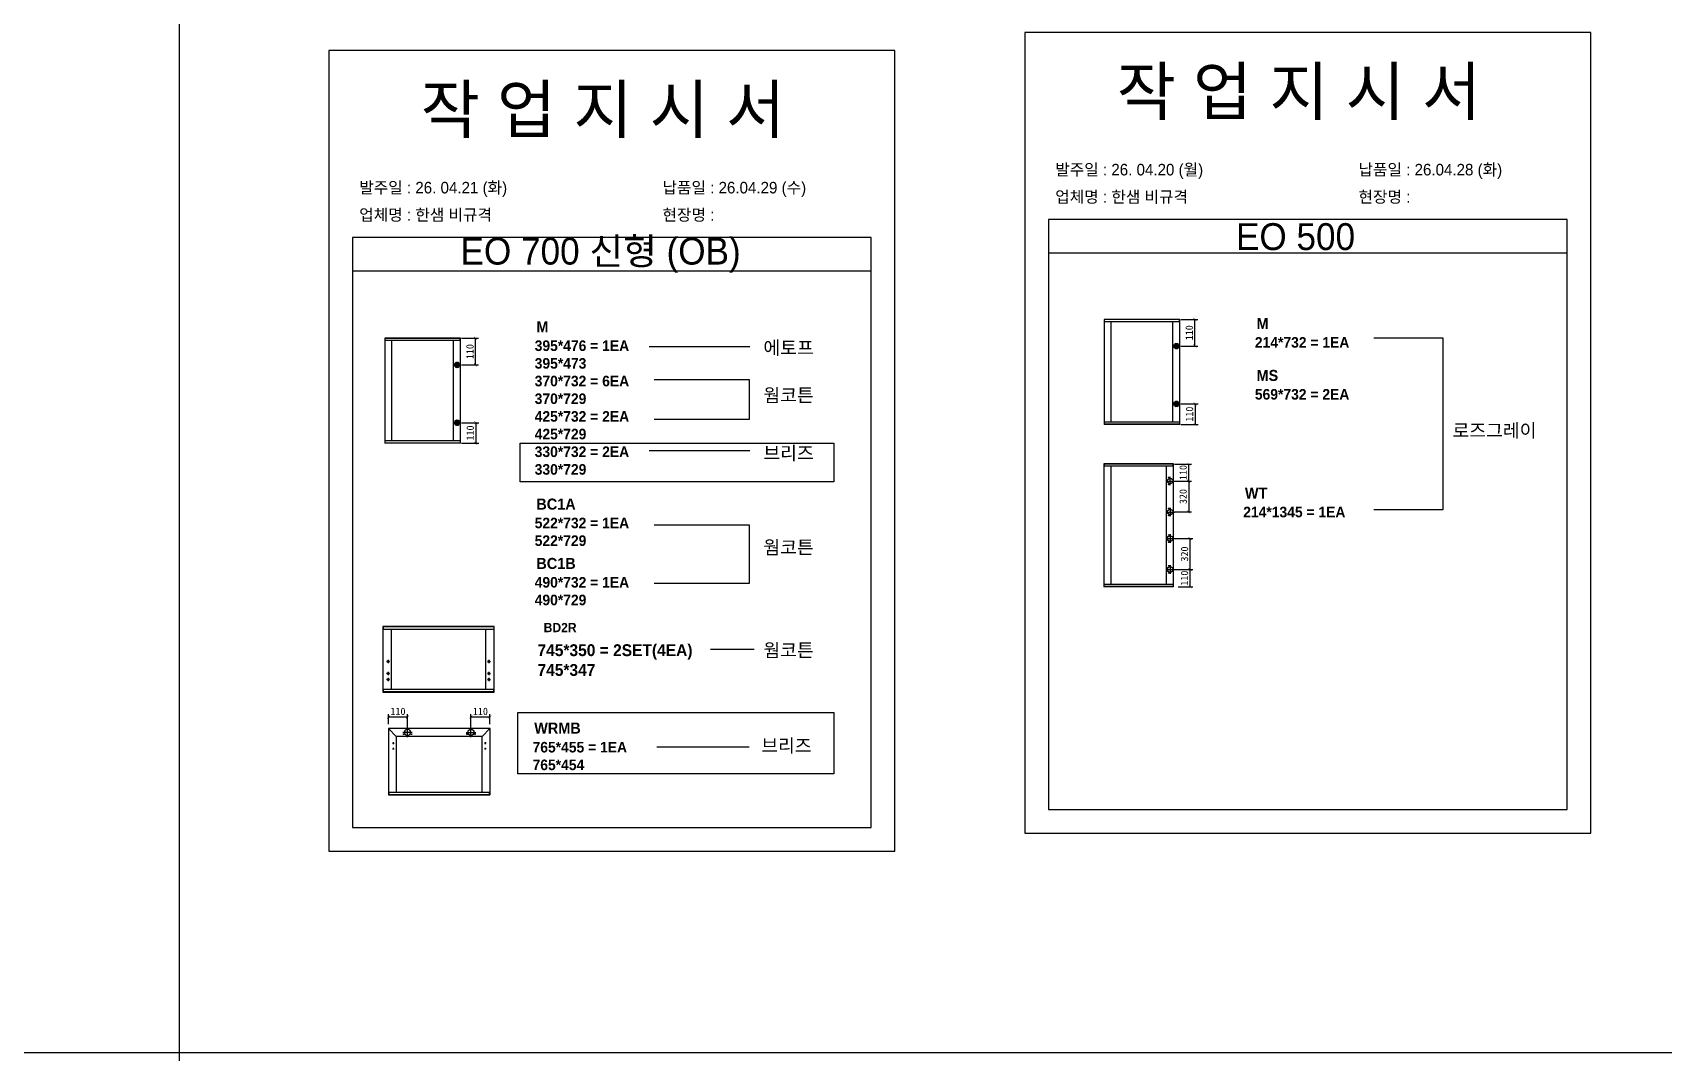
# Model space of a CAD drawing. Header units: millimetres. Extents: x -44117 to 256353, y -2095463 to 65325.
# Drawn here: x 109802 to 115342, y -888523 to -885058 of the extents above; entities that cross this region are included whole.
import ezdxf

# ---------------------------------------------------------------- set-up
doc = ezdxf.new("R2010")
doc.units = ezdxf.units.MM
doc.header["$LTSCALE"] = 10
doc.layers.add('Layer1', color=7, linetype='Continuous', lineweight=70)
doc.styles.add('MtX_Gulim', font='')
doc.styles.get('MtX_Gulim').set_extended_font_data('Gulim', bold=True)
doc.dimstyles.new('ISO-25', dxfattribs={"dimtxt": 2.5, "dimasz": 2.5, "dimexe": 1, "dimexo": 1, "dimtad": 1, "dimtxsty": 'Standard', "dimblk": 'ARCHTICK', "dimcen": 2.5, "dimadec": 0, "dimazin": 0, "dimtfac": 1, "dimtmove": 0, "dimatfit": 3, "dimfxl": 0, "dimarcsym": 0})

# ---------------------------------------------------------------- blocks, each defined once
blk = doc.blocks.new('_ArchTick')
at = {"color": 0, "linetype": 'ByBlock', "const_width": 0.15}
blk.add_lwpolyline([(-0.5, -0.5), (0.5, 0.5)], dxfattribs=at)
blk = doc.blocks.new('*D5837')
at = {"color": 0, "lineweight": -2}
for p, q in [((111259.1, -886096.8), (111316.2, -886096.8)), ((111306.2, -886187.4), (111306.2, -886096.8)), ((111259.1, -886187.4), (111316.2, -886187.4))]:
    blk.add_line(p, q, dxfattribs=at)
at = {"layer": 'Defpoints', "color": 0}
for p in [(111244.1, -886096.8), (111306.2, -886096.8), (111244.1, -886187.4)]:
    blk.add_point(p, dxfattribs=at)
at = {"color": 0, "lineweight": -2, "xscale": 10, "yscale": 10, "zscale": 10}
for p, rotation in [((111306.2, -886096.8), 90), ((111306.2, -886187.4), 270)]:
    blk.add_blockref('_ArchTick', p, dxfattribs=dict(at, rotation=rotation))
at = {"color": 0, "insert": (111287.5, -886142.1), "char_height": 25, "attachment_point": 5, "rotation": 90}
blk.add_mtext('110', dxfattribs=at)
blk = doc.blocks.new('*D5838')
at = {"color": 0, "lineweight": -2}
for p, q in [((111259.1, -886383.8), (111317.2, -886383.8)), ((111307.2, -886383.8), (111307.2, -886453.5)), ((111259.1, -886453.5), (111317.2, -886453.5))]:
    blk.add_line(p, q, dxfattribs=at)
at = {"layer": 'Defpoints', "color": 0}
for p in [(111244.1, -886383.8), (111244.1, -886453.5), (111307.2, -886453.5)]:
    blk.add_point(p, dxfattribs=at)
at = {"color": 0, "lineweight": -2, "xscale": 10, "yscale": 10, "zscale": 10}
for p, rotation in [((111307.2, -886383.8), 90), ((111307.2, -886453.5), 270)]:
    blk.add_blockref('_ArchTick', p, dxfattribs=dict(at, rotation=rotation))
at = {"color": 0, "insert": (111288.4, -886418.7), "char_height": 25, "attachment_point": 5, "rotation": 90}
blk.add_mtext('110', dxfattribs=at)
blk = doc.blocks.new('*D5839')
at = {"color": 0, "lineweight": -2}
for p, q in [((111010.8, -887408.2), (111010.8, -887373.7)), ((111010.8, -887383.7), (111075.3, -887383.7)), ((111075.3, -887421), (111075.3, -887373.7))]:
    blk.add_line(p, q, dxfattribs=at)
at = {"layer": 'Defpoints', "color": 0}
for p in [(111075.3, -887383.7), (111010.8, -887423.2), (111075.3, -887436)]:
    blk.add_point(p, dxfattribs=at)
at = {"color": 0, "lineweight": -2, "xscale": 10, "yscale": 10, "zscale": 10, "rotation": 180}
blk.add_blockref('_ArchTick', (111010.8, -887383.7), dxfattribs=at)
at = {"color": 0, "lineweight": -2, "xscale": 10, "yscale": 10, "zscale": 10}
blk.add_blockref('_ArchTick', (111075.3, -887383.7), dxfattribs=at)
at = {"color": 0, "insert": (111043, -887364.9), "char_height": 25, "attachment_point": 5}
blk.add_mtext('110', dxfattribs=at)
blk = doc.blocks.new('*D5840')
at = {"color": 0, "lineweight": -2}
for p, q in [((111290.9, -887421), (111290.9, -887373.7)), ((111290.9, -887383.7), (111355.4, -887383.7)), ((111355.4, -887408.2), (111355.4, -887373.7))]:
    blk.add_line(p, q, dxfattribs=at)
at = {"layer": 'Defpoints', "color": 0}
for p in [(111355.4, -887383.7), (111290.9, -887436), (111355.4, -887423.2)]:
    blk.add_point(p, dxfattribs=at)
at = {"color": 0, "lineweight": -2, "xscale": 10, "yscale": 10, "zscale": 10, "rotation": 180}
blk.add_blockref('_ArchTick', (111290.9, -887383.7), dxfattribs=at)
at = {"color": 0, "lineweight": -2, "xscale": 10, "yscale": 10, "zscale": 10}
blk.add_blockref('_ArchTick', (111355.4, -887383.7), dxfattribs=at)
at = {"color": 0, "insert": (111323.1, -887364.9), "char_height": 25, "attachment_point": 5}
blk.add_mtext('110', dxfattribs=at)
blk = doc.blocks.new('*D5841')
at = {"color": 0, "lineweight": -2}
for p, q in [((113703.1, -886032.8), (113760.2, -886032.8)), ((113750.2, -886123.4), (113750.2, -886032.8)), ((113703.1, -886123.4), (113760.2, -886123.4))]:
    blk.add_line(p, q, dxfattribs=at)
at = {"layer": 'Defpoints', "color": 0}
for p in [(113688.1, -886032.8), (113750.2, -886032.8), (113688.1, -886123.4)]:
    blk.add_point(p, dxfattribs=at)
at = {"color": 0, "lineweight": -2, "xscale": 10, "yscale": 10, "zscale": 10}
for p, rotation in [((113750.2, -886032.8), 90), ((113750.2, -886123.4), 270)]:
    blk.add_blockref('_ArchTick', p, dxfattribs=dict(at, rotation=rotation))
at = {"color": 0, "insert": (113731.5, -886078.1), "char_height": 25, "attachment_point": 5, "rotation": 90}
blk.add_mtext('110', dxfattribs=at)
blk = doc.blocks.new('*D5842')
at = {"color": 0, "lineweight": -2}
for p, q in [((113703.1, -886319.9), (113761.2, -886319.9)), ((113751.2, -886319.9), (113751.2, -886389.6)), ((113703.1, -886389.6), (113761.2, -886389.6))]:
    blk.add_line(p, q, dxfattribs=at)
at = {"layer": 'Defpoints', "color": 0}
for p in [(113688.1, -886319.9), (113688.1, -886389.6), (113751.2, -886389.6)]:
    blk.add_point(p, dxfattribs=at)
at = {"color": 0, "lineweight": -2, "xscale": 10, "yscale": 10, "zscale": 10}
for p, rotation in [((113751.2, -886319.9), 90), ((113751.2, -886389.6), 270)]:
    blk.add_blockref('_ArchTick', p, dxfattribs=dict(at, rotation=rotation))
at = {"color": 0, "insert": (113732.5, -886354.7), "char_height": 25, "attachment_point": 5, "rotation": 90}
blk.add_mtext('110', dxfattribs=at)
blk = doc.blocks.new('*D5843')
at = {"color": 0, "lineweight": -2}
for p, q in [((113681.6, -886524.2), (113739.6, -886524.2)), ((113729.6, -886582.1), (113729.6, -886524.2)), ((113681.6, -886582.1), (113739.6, -886582.1))]:
    blk.add_line(p, q, dxfattribs=at)
at = {"layer": 'Defpoints', "color": 0}
for p in [(113666.6, -886524.2), (113729.6, -886524.2), (113666.6, -886582.1)]:
    blk.add_point(p, dxfattribs=at)
at = {"color": 0, "lineweight": -2, "xscale": 10, "yscale": 10, "zscale": 10}
for p, rotation in [((113729.6, -886524.2), 90), ((113729.6, -886582.1), 270)]:
    blk.add_blockref('_ArchTick', p, dxfattribs=dict(at, rotation=rotation))
at = {"color": 0, "insert": (113710.8, -886553.1), "char_height": 25, "attachment_point": 5, "rotation": 90}
blk.add_mtext('110', dxfattribs=at)
blk = doc.blocks.new('*D5844')
at = {"color": 0, "lineweight": -2}
for p, q in [((113681.6, -886882.6), (113744.1, -886882.6)), ((113734.1, -886941.1), (113734.1, -886882.6)), ((113693.3, -886941.1), (113744.1, -886941.1))]:
    blk.add_line(p, q, dxfattribs=at)
at = {"layer": 'Defpoints', "color": 0}
for p in [(113666.6, -886882.6), (113734.1, -886882.6), (113678.3, -886941.1)]:
    blk.add_point(p, dxfattribs=at)
at = {"color": 0, "lineweight": -2, "xscale": 10, "yscale": 10, "zscale": 10}
for p, rotation in [((113734.1, -886882.6), 90), ((113734.1, -886941.1), 270)]:
    blk.add_blockref('_ArchTick', p, dxfattribs=dict(at, rotation=rotation))
at = {"color": 0, "insert": (113715.4, -886911.9), "char_height": 25, "attachment_point": 5, "rotation": 90}
blk.add_mtext('110', dxfattribs=at)
blk = doc.blocks.new('*D5845')
at = {"color": 0, "lineweight": -2}
for p, q in [((113681.6, -886777.5), (113744.1, -886777.5)), ((113734.1, -886882.6), (113734.1, -886777.5)), ((113681.6, -886882.6), (113744.1, -886882.6))]:
    blk.add_line(p, q, dxfattribs=at)
at = {"layer": 'Defpoints', "color": 0}
for p in [(113666.6, -886777.5), (113734.1, -886777.5), (113666.6, -886882.6)]:
    blk.add_point(p, dxfattribs=at)
at = {"color": 0, "lineweight": -2, "xscale": 10, "yscale": 10, "zscale": 10}
for p, rotation in [((113734.1, -886777.5), 90), ((113734.1, -886882.6), 270)]:
    blk.add_blockref('_ArchTick', p, dxfattribs=dict(at, rotation=rotation))
at = {"color": 0, "insert": (113715.4, -886830), "char_height": 25, "attachment_point": 5, "rotation": 90}
blk.add_mtext('320', dxfattribs=at)
blk = doc.blocks.new('*D5846')
at = {"color": 0, "lineweight": -2}
for p, q in [((113681.6, -886582.1), (113739.6, -886582.1)), ((113729.6, -886582.1), (113729.6, -886687.2)), ((113681.6, -886687.2), (113739.6, -886687.2))]:
    blk.add_line(p, q, dxfattribs=at)
at = {"layer": 'Defpoints', "color": 0}
for p in [(113666.6, -886582.1), (113666.6, -886687.2), (113729.6, -886687.2)]:
    blk.add_point(p, dxfattribs=at)
at = {"color": 0, "lineweight": -2, "xscale": 10, "yscale": 10, "zscale": 10}
for p, rotation in [((113729.6, -886582.1), 90), ((113729.6, -886687.2), 270)]:
    blk.add_blockref('_ArchTick', p, dxfattribs=dict(at, rotation=rotation))
at = {"color": 0, "insert": (113710.8, -886634.7), "char_height": 25, "attachment_point": 5, "rotation": 90}
blk.add_mtext('320', dxfattribs=at)

msp = doc.modelspace()

# ---------------------------------------------------------------- linework, layer by layer
for p, q in [((115015.72143, -885693.79624), (113252.79783, -885693.79624)), ((112650.87911, -885754.95288), (110887.9555, -885754.95288)), ((115015.72143, -885808.2718), (113252.79783, -885808.2718)), ((112650.87911, -885869.42844), (110887.9555, -885869.42844)), ((113442.32813, -886033.06572), (113442.32813, -886389.3221)), ((113699.18918, -886033.52706), (113442.32813, -886033.52706)), ((113699.18918, -886040.49841), (113442.32813, -886040.49841)), ((113698.93288, -886032.80942), (113442.58443, -886032.80942)), ((113465.13879, -886039.98581), (113465.13879, -886381.88942)), ((113676.12222, -886381.88942), (113676.12222, -886040.49841)), ((113697.90768, -886040.49841), (113697.90768, -886032.80942)), ((113699.18918, -886389.3221), (113699.18918, -886033.06572)), ((110998.30581, -886097.01749), (110998.30581, -886453.27387)), ((111255.16687, -886097.47883), (110998.30581, -886097.47883)), ((111255.16687, -886104.45018), (110998.30581, -886104.45018)), ((111254.91057, -886096.76119), (110998.56211, -886096.76119)), ((111021.11648, -886103.93758), (111021.11648, -886445.84119)), ((111232.09991, -886445.84119), (111232.09991, -886104.45018)), ((111253.88537, -886104.45018), (111253.88537, -886096.76119)), ((111255.16687, -886453.27387), (111255.16687, -886097.01749)), ((112239.01498, -886126.04209), (111896.26827, -886126.04209)), ((113699.18918, -886381.88942), (113442.32813, -886381.88942)), ((113699.18918, -886388.86077), (113442.32813, -886388.86077)), ((113698.93288, -886389.5784), (113442.58443, -886389.5784)), ((113443.60963, -886389.5784), (113443.60963, -886381.88942)), ((113697.90768, -886381.88942), (113697.90768, -886389.5784)), ((111255.16687, -886445.84119), (110998.30581, -886445.84119)), ((111255.16687, -886452.81254), (110998.30581, -886452.81254)), ((111254.91057, -886453.53018), (110998.56211, -886453.53018)), ((110999.58731, -886453.53018), (110999.58731, -886445.84119)), ((111253.88537, -886445.84119), (111253.88537, -886453.53018)), ((112239.01498, -886478.86958), (111896.26827, -886478.86958)), ((113441.34969, -886523.74588), (113441.34969, -886940.95374)), ((113678.34326, -886524.22519), (113441.34969, -886524.22519)), ((113678.07698, -886523.47959), (113441.61598, -886523.47959)), ((113442.68112, -886523.47959), (113442.68112, -886531.46814)), ((113677.01184, -886531.46814), (113677.01184, -886523.47959)), ((113678.34326, -886940.95374), (113678.34326, -886523.74588)), ((113678.34326, -886531.46814), (113441.34969, -886531.46814)), ((113465.04905, -886530.93557), (113465.04905, -886933.23149)), ((113652.10214, -886582.06227), (113681.15132, -886582.06227)), ((113654.37762, -886933.23149), (113654.37762, -886531.46814)), ((113663.96388, -886570.07945), (113659.70332, -886570.07945)), ((113661.8336, -886567.94917), (113661.8336, -886572.20973)), ((113666.62673, -886596.58687), (113666.62673, -886567.53769)), ((113663.96388, -886594.04509), (113659.70332, -886594.04509)), ((113661.8336, -886591.91481), (113661.8336, -886596.17537)), ((113652.10214, -886687.24482), (113681.15132, -886687.24482)), ((113663.96388, -886675.26199), (113659.70332, -886675.26199)), ((113661.8336, -886673.13171), (113661.8336, -886677.39227)), ((113666.62673, -886672.72023), (113666.62673, -886701.7694)), ((113663.96388, -886699.22763), (113659.70332, -886699.22763)), ((113661.8336, -886697.09735), (113661.8336, -886701.35791)), ((113652.10214, -886777.45482), (113681.15132, -886777.45482)), ((113663.96388, -886765.47198), (113659.70332, -886765.47198)), ((113663.96388, -886789.43763), (113659.70332, -886789.43763)), ((113661.8336, -886763.34171), (113661.8336, -886767.60226)), ((113661.8336, -886787.30735), (113661.8336, -886791.56791)), ((113666.62673, -886762.93022), (113666.62673, -886791.9794)), ((113652.10214, -886882.63734), (113681.15132, -886882.63734)), ((113663.96388, -886870.65451), (113659.70332, -886870.65451)), ((113663.96388, -886894.62015), (113659.70332, -886894.62015)), ((113661.8336, -886868.52423), (113661.8336, -886872.78479)), ((113661.8336, -886892.48987), (113661.8336, -886896.75043)), ((113666.62673, -886868.11275), (113666.62673, -886897.16193)), ((113678.34326, -886933.23149), (113441.34969, -886933.23149)), ((113678.34326, -886940.47444), (113441.34969, -886940.47444)), ((113678.07698, -886941.22003), (113441.61598, -886941.22003)), ((113442.68112, -886941.22003), (113442.68112, -886933.23149)), ((113677.01184, -886933.23149), (113677.01184, -886941.22003)), ((110991.33006, -887076.9542), (110991.33006, -887299.22503)), ((111370.27315, -887077.52739), (110991.33006, -887077.52739)), ((111369.95471, -887076.63576), (110991.6485, -887076.63576)), ((110992.92225, -887076.63576), (110992.92225, -887086.18895)), ((111368.68095, -887076.63576), (111368.68095, -887086.18895)), ((111370.27315, -887299.22503), (111370.27315, -887076.9542)), ((111370.27315, -887086.18895), (110991.33006, -887086.18895)), ((111019.98962, -887086.18895), (111019.98962, -887289.99028)), ((111341.61359, -887289.99028), (111341.61359, -887086.18895)), ((111014.73537, -887195.09528), (111004.22686, -887195.09528)), ((111009.48111, -887189.84103), (111009.48111, -887200.34953)), ((111346.86784, -887195.09528), (111357.37635, -887195.09528)), ((111352.1221, -887189.84103), (111352.1221, -887200.34953)), ((112253.39716, -887154.63217), (112105.33562, -887154.63217)), ((111014.73537, -887235.85555), (111004.22686, -887235.85555)), ((111009.48111, -887230.60129), (111009.48111, -887241.1098)), ((111009.48111, -887250.98143), (111009.48111, -887261.48993)), ((111346.86784, -887235.85555), (111357.37635, -887235.85555)), ((111352.1221, -887230.60129), (111352.1221, -887241.1098)), ((111352.1221, -887250.98143), (111352.1221, -887261.48993)), ((111370.27315, -887289.99028), (110991.33006, -887289.99028)), ((111370.27315, -887298.65183), (110991.33006, -887298.65183)), ((110991.6485, -887299.54347), (111369.95471, -887299.54347)), ((110992.92225, -887289.99028), (110992.92225, -887299.54347)), ((111014.73537, -887256.23568), (111004.22686, -887256.23568)), ((111346.86784, -887256.23568), (111357.37635, -887256.23568)), ((111368.68095, -887299.54347), (111368.68095, -887289.99028)), ((111010.49166, -887423.2447), (111010.49166, -887647.58503)), ((111036.83241, -887449.58545), (111010.57834, -887423.03542)), ((111355.37749, -887422.94874), (111010.78762, -887422.94874)), ((111026.76966, -887469.71097), (111026.76966, -887475.63024)), ((111036.83241, -887449.58545), (111036.83241, -887639.59401)), ((111329.33271, -887449.58545), (111036.83241, -887449.58545)), ((111091.45109, -887435.97113), (111059.16426, -887435.97113)), ((111064.35702, -887441.8904), (111059.6216, -887441.8904)), ((111061.98931, -887439.52269), (111061.98931, -887444.25811)), ((111075.30767, -887452.11455), (111075.30767, -887419.82771)), ((111090.99373, -887441.8904), (111086.25832, -887441.8904)), ((111088.62603, -887439.52269), (111088.62603, -887444.25811)), ((111274.71404, -887435.97113), (111307.00087, -887435.97113)), ((111279.90681, -887441.8904), (111275.17139, -887441.8904)), ((111277.5391, -887439.52269), (111277.5391, -887444.25811)), ((111290.85746, -887452.11455), (111290.85746, -887419.82771)), ((111306.54352, -887441.8904), (111301.80811, -887441.8904)), ((111304.17582, -887439.52269), (111304.17582, -887444.25811)), ((111329.33271, -887449.58545), (111355.58677, -887423.03542)), ((111329.33271, -887639.00208), (111329.33271, -887449.58545)), ((111339.39547, -887469.71097), (111339.39547, -887475.63024)), ((111355.67346, -887647.58503), (111355.67346, -887423.2447)), ((111023.81002, -887472.6706), (111029.72929, -887472.6706)), ((111023.81002, -887491.61227), (111029.72929, -887491.61227)), ((111026.76966, -887488.65263), (111026.76966, -887494.5719)), ((111342.3551, -887472.6706), (111336.43583, -887472.6706)), ((111342.3551, -887491.61227), (111336.43583, -887491.61227)), ((111339.39547, -887488.65263), (111339.39547, -887494.5719)), ((111010.49166, -887639.00208), (111355.67346, -887639.00208)), ((111010.49166, -887647.05229), (111355.37749, -887647.05229)), ((111010.78762, -887647.88099), (111355.37749, -887647.88099)), ((111011.97148, -887639.00208), (111011.97148, -887647.88099)), ((111354.19364, -887647.88099), (111354.19364, -887639.00208))]:
    msp.add_line(p, q)
at = {"color": 1}
for p, q in [((104260.77588, -888523.45877), (196529.92274, -888523.45877)), ((104260.77588, -888523.45877), (196529.92274, -888523.45877)), ((104260.77588, -888523.45877), (196529.92274, -888523.45877)), ((104260.77588, -888523.45877), (196529.92274, -888523.45877)), ((104260.77588, -888523.45877), (196529.92274, -888523.45877)), ((104260.77588, -888523.45877), (196529.92274, -888523.45877)), ((104260.77588, -888523.45877), (196529.92274, -888523.45877)), ((104260.77588, -888523.45877), (196529.92274, -888523.45877)), ((104260.77588, -888523.45877), (196529.92274, -888523.45877)), ((104260.77588, -888523.45877), (196529.92274, -888523.45877)), ((106472.62401, -888523.45877), (198741.77087, -888523.45877)), ((106472.62401, -888523.45877), (198741.77087, -888523.45877)), ((106472.62401, -888523.45877), (198741.77087, -888523.45877)), ((106472.62401, -888523.45877), (198741.77087, -888523.45877)), ((106472.62401, -888523.45877), (198741.77087, -888523.45877)), ((106472.62401, -888523.45877), (198741.77087, -888523.45877)), ((106472.62401, -888523.45877), (198741.77087, -888523.45877)), ((106472.62401, -888523.45877), (198741.77087, -888523.45877)), ((106472.62401, -888523.45877), (198741.77087, -888523.45877)), ((106472.62401, -888523.45877), (198741.77087, -888523.45877))]:
    msp.add_line(p, q, dxfattribs=at)
for p in [(110300.49669, 21924.9366), (110300.49669, 14161.07811), (110300.49669, 18584.38997), (110300.49669, 10820.53148), (110300.49669, 18627.87121), (110300.49669, 10864.01272), (110300.49669, 15287.32457), (110300.49669, 7523.46608), (110300.49669, 3746.75115), (110300.49669, 21924.9366), (110300.49669, 14161.07811), (110300.49669, 18584.38997), (110300.49669, 10820.53148), (110300.49669, 18627.87121), (110300.49669, 10864.01272), (110300.49669, 15287.32457), (110300.49669, 7523.46608), (110300.49669, 3746.75115), (110300.49669, 21924.9366), (110300.49669, 14161.07811), (110300.49669, 18584.38997), (110300.49669, 10820.53148), (110300.49669, 18627.87121), (110300.49669, 10864.01272), (110300.49669, 15287.32457), (110300.49669, 7523.46608), (110300.49669, 3746.75115), (110300.49669, 21924.9366), (110300.49669, 14161.07811), (110300.49669, 18584.38997), (110300.49669, 10820.53148), (110300.49669, 18627.87121), (110300.49669, 10864.01272), (110300.49669, 15287.32457), (110300.49669, 7523.46608), (110300.49669, 3746.75115), (110300.49669, 21924.9366), (110300.49669, 14161.07811), (110300.49669, 18584.38997), (110300.49669, 10820.53148), (110300.49669, 18627.87121), (110300.49669, 10864.01272), (110300.49669, 15287.32457), (110300.49669, 7523.46608), (110300.49669, 3746.75115), (110300.49669, 21924.9366), (110300.49669, 14161.07811), (110300.49669, 18584.38997), (110300.49669, 10820.53148), (110300.49669, 18627.87121), (110300.49669, 10864.01272), (110300.49669, 15287.32457), (110300.49669, 7523.46608), (110300.49669, 3746.75115), (110300.49669, 21924.9366), (110300.49669, 14161.07811), (110300.49669, 18584.38997), (110300.49669, 10820.53148), (110300.49669, 18627.87121), (110300.49669, 10864.01272), (110300.49669, 15287.32457), (110300.49669, 7523.46608), (110300.49669, 3746.75115), (110300.49669, 21924.9366), (110300.49669, 14161.07811), (110300.49669, 18584.38997), (110300.49669, 10820.53148), (110300.49669, 18627.87121), (110300.49669, 10864.01272), (110300.49669, 15287.32457), (110300.49669, 7523.46608), (110300.49669, 3746.75115), (110300.49669, 21924.9366), (110300.49669, 14161.07811), (110300.49669, 18584.38997), (110300.49669, 10820.53148), (110300.49669, 18627.87121), (110300.49669, 10864.01272), (110300.49669, 15287.32457), (110300.49669, 7523.46608), (110300.49669, 3746.75115), (110300.49669, 21924.9366), (110300.49669, 14161.07811), (110300.49669, 18584.38997), (110300.49669, 10820.53148), (110300.49669, 18627.87121), (110300.49669, 10864.01272), (110300.49669, 15287.32457), (110300.49669, 7523.46608), (110300.49669, 3746.75115), (110300.49669, 12702.87182), (110300.49669, 4939.01333), (110300.49669, 9362.32519), (110300.49669, 1598.4667), (110300.49669, 9405.80642), (110300.49669, 1641.94794), (110300.49669, 6065.25979), (110300.49669, -1698.5987), (110300.49669, -5475.31363), (110300.49669, 12702.87182), (110300.49669, 4939.01333), (110300.49669, 9362.32519), (110300.49669, 1598.4667), (110300.49669, 9405.80642), (110300.49669, 1641.94794), (110300.49669, 6065.25979), (110300.49669, -1698.5987), (110300.49669, -5475.31363), (110300.49669, 12702.87182), (110300.49669, 4939.01333), (110300.49669, 9362.32519), (110300.49669, 1598.4667), (110300.49669, 9405.80642), (110300.49669, 1641.94794), (110300.49669, 6065.25979), (110300.49669, -1698.5987), (110300.49669, -5475.31363), (110300.49669, 12702.87182), (110300.49669, 4939.01333), (110300.49669, 9362.32519), (110300.49669, 1598.4667), (110300.49669, 9405.80642), (110300.49669, 1641.94794), (110300.49669, 6065.25979), (110300.49669, -1698.5987), (110300.49669, -5475.31363), (110300.49669, 12702.87182), (110300.49669, 4939.01333), (110300.49669, 9362.32519), (110300.49669, 1598.4667), (110300.49669, 9405.80642), (110300.49669, 1641.94794), (110300.49669, 6065.25979), (110300.49669, -1698.5987), (110300.49669, -5475.31363)]:
    msp.add_xline(p, (0, 1), dxfattribs=at)
for points in [[(113172.66494, -887778.20187), (115095.85433, -887778.20187), (115095.85433, -885058.26259), (113172.66494, -885058.26259)], [(110807.82261, -887839.35852), (112731.012, -887839.35852), (112731.012, -885119.41924), (110807.82261, -885119.41924)], [(111457.75409, -886453.66762), (112523.79717, -886453.66762), (112523.79717, -886584.71783), (111457.75409, -886584.71783)], [(111450.31527, -887368.38895), (112523.64401, -887368.38895), (112523.64401, -887576.60299), (111450.31527, -887576.60299)]]:
    msp.add_lwpolyline(points, close=True)
for points in [[(113252.79783, -885693.79624), (113252.79783, -887698.06898), (115015.72143, -887698.06898), (115015.72143, -885693.79624)], [(110887.9555, -885754.95288), (110887.9555, -887759.22563), (112650.87911, -887759.22563), (112650.87911, -885754.95288)], [(114358.70118, -886094.84599), (114593.07945, -886094.84599), (114593.07945, -886679.53155), (114358.70118, -886679.53155)], [(111913.90964, -886236.93073), (112236.49478, -886236.93073), (112236.49478, -886373.02133), (111913.90964, -886373.02133)], [(111913.90964, -886730.88922), (112236.49478, -886730.88922), (112236.49478, -886929.98474), (111913.90964, -886929.98474)], [(111922.46261, -887485.69264), (112236.24997, -887485.69264)]]:
    msp.add_lwpolyline(points)
for centre, radius in [((113666.62673, -886582.06227), 9.31997), ((113661.8336, -886570.07945), 0.85211), ((113661.8336, -886594.04509), 0.85211), ((113666.62673, -886687.24482), 9.31997), ((113661.8336, -886675.26199), 0.85211), ((113661.8336, -886699.22763), 0.85211), ((113666.62673, -886777.45482), 9.31997), ((113661.8336, -886765.47198), 0.85211), ((113661.8336, -886789.43763), 0.85211), ((113666.62673, -886882.63734), 9.31997), ((113661.8336, -886870.65451), 0.85211), ((113661.8336, -886894.62015), 0.85211), ((111009.48111, -887195.09528), 3.1844), ((111352.1221, -887195.09528), 3.1844), ((111009.48111, -887235.85555), 3.1844), ((111352.1221, -887235.85555), 3.1844), ((111009.48111, -887256.23568), 3.1844), ((111352.1221, -887256.23568), 3.1844), ((111026.76966, -887472.6706), 0.88789), ((111061.98931, -887441.8904), 0.94708), ((111075.30767, -887435.97113), 10.35872), ((111088.62603, -887441.8904), 0.94708), ((111277.5391, -887441.8904), 0.94708), ((111290.85746, -887435.97113), 10.35872), ((111304.17582, -887441.8904), 0.94708), ((111339.39547, -887472.6706), 0.88789), ((111026.76966, -887491.61226), 0.88789), ((111339.39547, -887491.61226), 0.88789)]:
    msp.add_circle(centre, radius)
for centre, radius, start, end in [((113698.93288, -886033.06572), 0.2563, 0, 90), ((111254.91057, -886097.01749), 0.2563, 0, 90), ((113442.58443, -886389.3221), 0.2563, 180, 270), ((113698.93288, -886389.3221), 0.2563, 270, 0), ((110998.56211, -886453.27388), 0.2563, 180, 270), ((111254.91057, -886453.27388), 0.2563, 270, 0), ((113441.61598, -886523.74588), 0.26628, 90, 180), ((113678.07698, -886523.74588), 0.26628, 0, 90), ((113441.61598, -886940.95375), 0.26628, 180, 270), ((113678.07698, -886940.95375), 0.26628, 270, 0), ((110991.6485, -887076.9542), 0.31844, 90, 180), ((111369.95471, -887076.9542), 0.31844, 0, 90), ((110991.6485, -887299.22503), 0.31844, 180, 270), ((111369.95471, -887299.22503), 0.31844, 270, 0), ((111010.78762, -887423.2447), 0.29596, 90, 180), ((111355.37749, -887423.2447), 0.29596, 0, 90), ((111010.78762, -887647.58503), 0.29596, 180, 270), ((111355.37749, -887647.58503), 0.29596, 270, 0)]:
    msp.add_arc(centre, radius, start, end)
at = {"layer": 'Layer1'}
for p, q in [((113688.10409, -886113.95873), (113688.10409, -886132.85116)), ((111244.08177, -886177.9105), (111244.08177, -886196.80293)), ((113688.10409, -886329.32909), (113688.10409, -886310.43667)), ((111244.08177, -886393.28086), (111244.08177, -886374.38844))]:
    msp.add_line(p, q, dxfattribs=at)
for points in [[(113697.5503, -886123.40494), (113678.65787, -886123.40494)], [(111253.52798, -886187.35672), (111234.63556, -886187.35672)], [(113697.5503, -886319.88288), (113678.65787, -886319.88288)], [(111253.52798, -886383.83465), (111234.63556, -886383.83465)]]:
    msp.add_lwpolyline(points, close=True, dxfattribs=at)
for centre in [(113688.10409, -886123.40494), (111244.08177, -886187.35672), (113688.10409, -886319.88288), (111244.08177, -886383.83465)]:
    msp.add_circle(centre, 6.29747, dxfattribs=at)

# ---------------------------------------------------------------- texts
at = {"linetype": 'Continuous', "style": 'MtX_Gulim'}
for s, height, p in [('M', 37.49849, (113960.09153, -886065.52374)), ('M', 37.49849, (111513.13663, -886076.82631)), ('MS', 37.498494, (113960.09153, -886241.93748)), ('BC1A', 37.498494, (111513.13663, -886679.15325)), ('WT', 37.498494, (113920.55886, -886641.96816)), ('BC1B', 37.498494, (111513.13663, -886880.76897)), ('BD2R', 31.421769, (111537.89996, -887095.62893)), ('WRMB', 37.498494, (111505.94859, -887440.32609))]:
    msp.add_text(s, height=height, dxfattribs=at).set_placement(p)
at = {"attachment_point": 1}
for s, width, gutter_width, heights, insert, char_height in [('{\\fGulim|b0|i0|c129|p50;작 업 지 시 서}', 3786.0728481, 14.30944, [-178.40505], (113484.96182, -885177.50321), 160.2657825), ('{\\fGulim|b0|i0|c129|p50;작 업 지 시 서}', 3786.0728481, 14.30944, [-178.40505], (111120.11949, -885238.65986), 160.2657825), ('\\pt11;{\\fGulim|b0|i0|c129|p50;발주일 : 26. 04.20 (월)}', 3786.0728481, 14.30944, [39.49878], (113276.11893, -885504.24693), 39.2651167), ('{\\fGulim|b0|i0|c129|p50;납품일 : 26.04.28 (화)}', 3786.0728481, 14.30944, [40.16974], (114306.37376, -885504.24693), 39.2651167), ('\\pt11;{\\fGulim|b0|i0|c129|p50;발주일 : 26. 04.21 (화)}', 3786.0728481, 14.30944, [39.49878], (110911.27661, -885565.40357), 39.2651167), ('{\\fGulim|b0|i0|c129|p50;납품일 : 26.04.29 (수)}', 3786.0728481, 14.30944, [40.16974], (111941.53143, -885565.40357), 39.2651167), ('{\\fGulim|b0|i0|c129|p50;업체명 : 한샘 비규격}', 3786.0728481, 14.30944, [41.34032], (113276.11893, -885596.57854), 39.2651167), ('{\\fGulim|b0|i0|c129|p50;현장명 :}', 3786.0728481, 14.30944, [45.21037], (114306.37376, -885596.57854), 39.2651167), ('{\\fGulim|b0|i0|c129|p50;업체명 : 한샘 비규격}', 3786.0728481, 14.30944, [41.34032], (110911.27661, -885657.73518), 39.2651167), ('{\\fGulim|b0|i0|c129|p50;현장명 :}', 3786.0728481, 14.30944, [45.21037], (111941.53143, -885657.73518), 39.2651167), ('{\\fGulim|b0|i0|c129|p50;EO 700 신형 (OB)}', 2155.3243433, 8.14604, [-114.80382], (111255.50316, -885755.24064), 91.2356303), ('{\\fGulim|b0|i0|c129|p50;EO 500}', 2155.3243433, 8.14604, [-93.54386], (113890.14396, -885705.81437), 91.2356303), ('{\\f굴림|b1|i0|c129|p50;395*476 = 1EA\\P\\C1;395*473\\P\\C256;370*732 = 6EA\\P\\C1;370*729\\P\\C256;425*732 = 2EA\\P\\C1;425*729\\P\\C256;330*732 = 2EA\\P\\C1;330*729}', 10891.9816234, 140.08053, [-457.73935], (111507.46995, -886104.1779), 36.0207087), ('{\\f굴림|b1|i0|c129|p50;에토프}', 13746.5878503, 176.7933, [-50.57251], (112284.4943, -886106.57076), 45.4611341), ('{\\f굴림|b1|i0|c129|p50;214*732 = 1EA}', 10891.9816234, 140.08053, [-37.11658], (113954.42486, -886092.87533), 36.0207087), ('{\\f굴림|b1|i0|c129|p50;웜코튼}', 13746.5878503, 176.7933, [-49.06916], (112284.4943, -886267.86333), 45.4611341), ('{\\f굴림|b1|i0|c129|p50;569*732 = 2EA}', 10891.9816234, 140.08053, [-37.06893], (113954.42486, -886269.28907), 36.0207087), ('{\\f굴림|b1|i0|c129|p50;로즈그레이}', 13746.5878503, 176.7933, [-50.57251], (114625.87589, -886387.74843), 45.4611341), ('{\\f굴림|b1|i0|c129|p50;브리즈}', 13746.5878503, 176.7933, [-50.51237], (112284.4943, -886464.43864), 45.4611341), ('{\\f굴림|b1|i0|c129|p50;214*1345 = 1EA}', 10891.9816234, 140.08053, [-37.11658], (113914.89219, -886669.31975), 36.0207087), ('{\\f굴림|b1|i0|c129|p50;522*732 = 1EA\\P\\C1;522*729}', 10891.9816234, 140.08053, [-97.10345], (111507.46995, -886706.50484), 36.0207087), ('{\\f굴림|b1|i0|c129|p50;웜코튼}', 13746.5878503, 176.7933, [-49.06916], (112284.4943, -886784.50359), 45.4611341), ('{\\f굴림|b1|i0|c129|p50;490*732 = 1EA\\P\\C1;490*729}', 10891.9816234, 140.08053, [-97.15109], (111507.46995, -886908.12055), 36.0207087), ('{\\f굴림|b1|i0|c129|p50;745*350 = 2SET(4EA)\\P\\C1;745*347}', 12198.822037, 156.88766, [-113.28997], (111517.07679, -887136.5874), 40.342541), ('{\\f굴림|b1|i0|c129|p50;웜코튼}', 13746.5878503, 176.7933, [-49.06916], (112284.4943, -887134.18084), 45.4611341), ('{\\f굴림|b1|i0|c129|p50;765*455 = 1EA\\P\\C1;765*454}', 10891.9816234, 140.08053, [454.32757], (111500.28192, -887468.39797), 36.0207087), ('{\\f굴림|b1|i0|c129|p50;브리즈}', 13746.5878503, 176.7933, [-50.51237], (112277.30626, -887458.58087), 45.4611341)]:
    msp.add_mtext_dynamic_manual_height_columns(s, width=width, gutter_width=gutter_width, heights=heights, dxfattribs=dict(at, insert=insert, char_height=char_height))

# ---------------------------------------------------------------- dimensions: what is measured, and where the dimension line sits
for base, p1, p2, text, picture, middle in [((113750.22342, -886032.80942), (113688.10409, -886123.40494), (113688.10409, -886032.80942), '110', '*D5841', (113731.47342, -886078.10718)), ((111306.20111, -886096.76119), (111244.08177, -886187.35672), (111244.08177, -886096.76119), '110', '*D5837', (111287.45111, -886142.05895)), ((113751.21697, -886389.5784), (113688.10409, -886319.88288), (113688.10409, -886389.5784), '110', '*D5842', (113732.46697, -886354.73064)), ((111307.19466, -886453.53018), (111244.08177, -886383.83465), (111244.08177, -886453.53018), '110', '*D5838', (111288.44466, -886418.68241)), ((113729.55186, -886687.24482), (113666.62673, -886582.06228), (113666.62673, -886687.24482), '320', '*D5846', (113710.80186, -886634.65355)), ((113734.12333, -886777.45482), (113666.62673, -886882.63734), (113666.62673, -886777.45482), '320', '*D5845', (113715.37333, -886830.04608)), ((113734.12333, -886882.63734), (113678.26527, -886941.14204), (113666.62673, -886882.63734), '110', '*D5844', (113715.37333, -886911.88969))]:
    dim = msp.add_linear_dim(base=base, p1=p1, p2=p2, angle=90, text=text, dimstyle='ISO-25', override={"dimscale": 10, "dimasz": 1, "dimexo": 1.5, "dimtxsty": 'Standard'})
    dim.commit()
    dim.dimension.update_dxf_attribs({"geometry": picture, "text_midpoint": middle})
dim = msp.add_linear_dim(base=(113729.55186, -886524.22519), p1=(113666.62673, -886582.06227), p2=(113666.62673, -886524.22519), angle=90, text='110', dimstyle='ISO-25', override={"dimscale": 10, "dimasz": 1, "dimexo": 1.5, "dimtxsty": 'Standard'})
dim.commit()
dim.dimension.update_dxf_attribs({"geometry": '*D5843', "text_midpoint": (113729.55186, -886553.14373), "dimtype": 160})
for base, p1, p2, picture, middle in [((111075.30767, -887383.6643), (111010.78762, -887423.2447), (111075.30767, -887435.97113), '*D5839', (111043.04765, -887364.9143)), ((111355.37749, -887383.6643), (111290.85745, -887435.97113), (111355.37749, -887423.2447), '*D5840', (111323.11747, -887364.9143))]:
    dim = msp.add_linear_dim(base=base, p1=p1, p2=p2, text='110', dimstyle='ISO-25', override={"dimscale": 10, "dimasz": 1, "dimexo": 1.5, "dimtxsty": 'Standard'})
    dim.commit()
    dim.dimension.update_dxf_attribs({"geometry": picture, "text_midpoint": middle})

doc.saveas('drawing.dxf')
